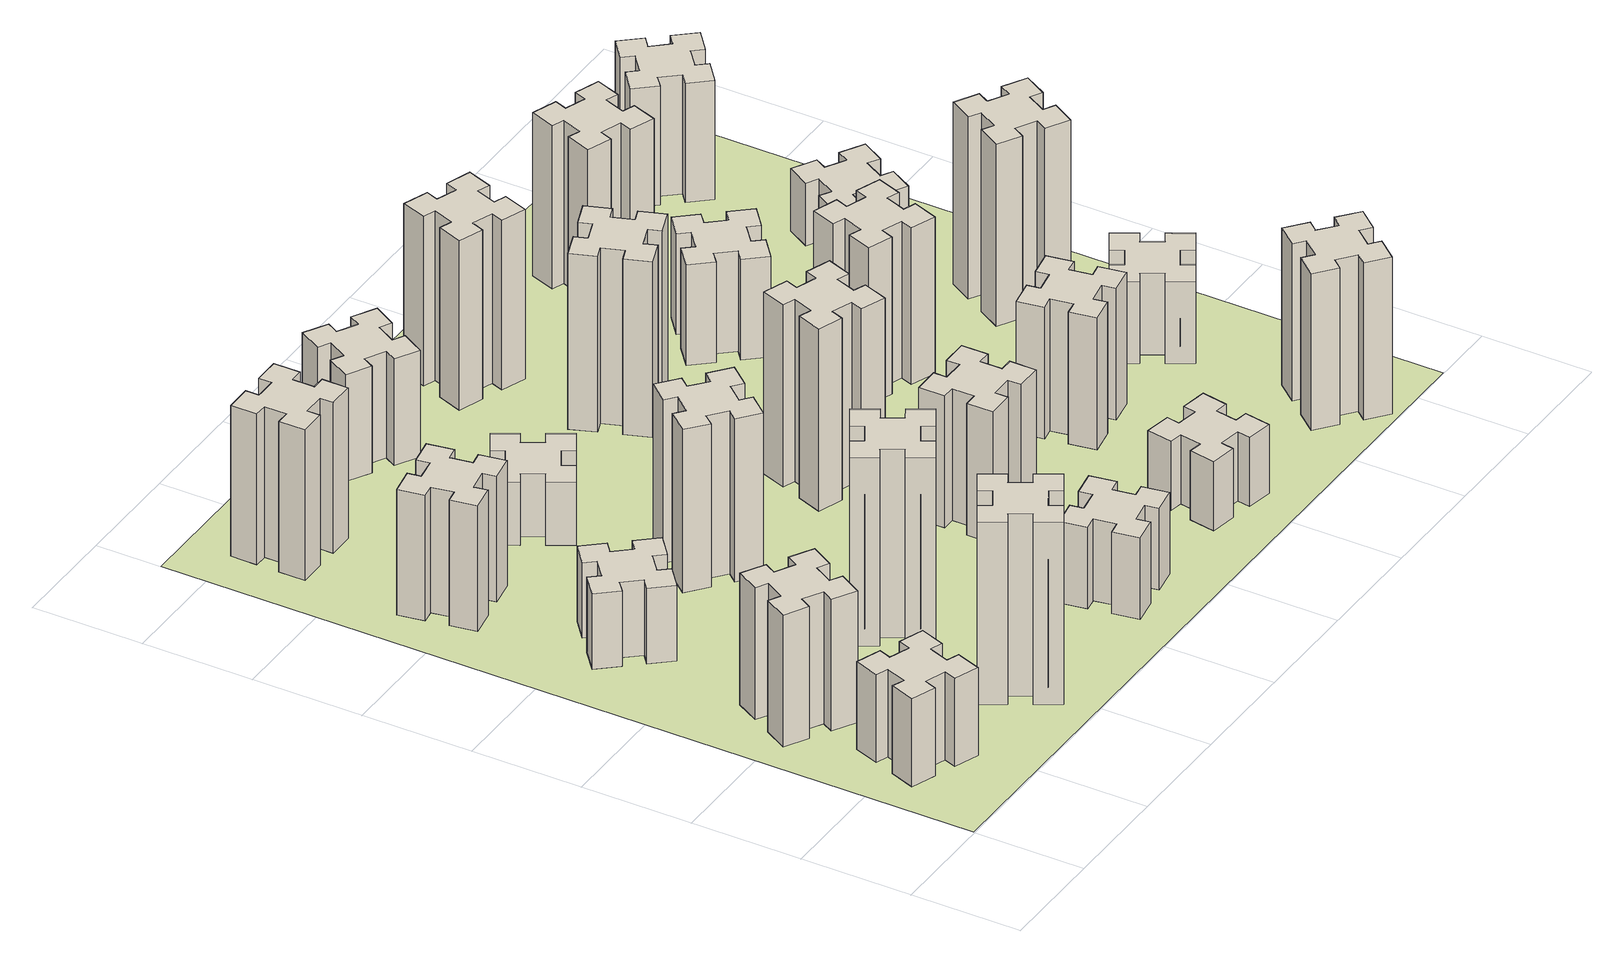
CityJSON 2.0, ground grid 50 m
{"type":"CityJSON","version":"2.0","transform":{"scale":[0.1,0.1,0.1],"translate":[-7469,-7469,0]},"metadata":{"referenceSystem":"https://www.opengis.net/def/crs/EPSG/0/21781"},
"CityObjects":{
"building1":{"type":"Building","attributes":{"class":"1000","function":"1000","usage":"1000","yearOfConstruction":2016,"roofType":"1000","measuredHeight":42,"storeysAboveGround":30,"storeysBelowGround":0},"geometry":[{"type":"Solid","lod":"1","boundaries":[[[[0,1,2,3,4,5,6,7,8,9,10,11,12,13,14,15,16,17,18,19]],[[17,16,20,21]],[[16,15,22,20]],[[15,14,23,22]],[[14,13,24,23]],[[13,12,25,24]],[[12,11,26,25]],[[11,10,27,26]],[[10,9,28,27]],[[9,8,29,28]],[[8,7,30,29]],[[7,6,31,30]],[[6,5,32,31]],[[5,4,33,32]],[[4,3,34,33]],[[3,2,35,34]],[[2,1,36,35]],[[1,0,37,36]],[[0,19,38,37]],[[19,18,39,38]],[[18,17,21,39]],[[24,25,26,27,28,29,30,31,32,33,34,35,36,37,38,39,21,20,22,23]]]]}]},
"building2":{"type":"Building","attributes":{"class":"1000","function":"1000","usage":"1000","yearOfConstruction":2016,"roofType":"1000","measuredHeight":63,"storeysAboveGround":30,"storeysBelowGround":0},"geometry":[{"type":"Solid","lod":"1","boundaries":[[[[40,41,42,43,44,45,46,47,48,49,50,51,52,53,54,55,56,57,58,59]],[[57,56,60,61]],[[56,55,62,60]],[[55,54,63,62]],[[54,53,64,63]],[[53,52,65,64]],[[52,51,66,65]],[[51,50,67,66]],[[50,49,68,67]],[[49,48,69,68]],[[48,47,70,69]],[[47,46,71,70]],[[46,45,72,71]],[[45,44,73,72]],[[44,43,74,73]],[[43,42,75,74]],[[42,41,76,75]],[[41,40,77,76]],[[40,59,78,77]],[[59,58,79,78]],[[58,57,61,79]],[[64,65,66,67,68,69,70,71,72,73,74,75,76,77,78,79,61,60,62,63]]]]}]},
"building3":{"type":"Building","attributes":{"class":"1000","function":"1000","usage":"1000","yearOfConstruction":2016,"roofType":"1000","measuredHeight":36,"storeysAboveGround":30,"storeysBelowGround":0},"geometry":[{"type":"Solid","lod":"1","boundaries":[[[[80,81,82,83,84,85,86,87,88,89,90,91,92,93,94,95,96,97,98,99]],[[97,96,100,101]],[[96,95,102,100]],[[95,94,103,102]],[[94,93,104,103]],[[93,92,105,104]],[[92,91,106,105]],[[91,90,107,106]],[[90,89,108,107]],[[89,88,109,108]],[[88,87,110,109]],[[87,86,111,110]],[[86,85,112,111]],[[85,84,113,112]],[[84,83,114,113]],[[83,82,115,114]],[[82,81,116,115]],[[81,80,117,116]],[[80,99,118,117]],[[99,98,119,118]],[[98,97,101,119]],[[104,105,106,107,108,109,110,111,112,113,114,115,116,117,118,119,101,100,102,103]]]]}]},
"building4":{"type":"Building","attributes":{"class":"1000","function":"1000","usage":"1000","yearOfConstruction":2016,"roofType":"1000","measuredHeight":87,"storeysAboveGround":30,"storeysBelowGround":0},"geometry":[{"type":"Solid","lod":"1","boundaries":[[[[120,121,122,123,124,125,126,127,128,129,130,131,132,133,134,135,136,137,138,139]],[[137,136,140,141]],[[136,135,142,140]],[[135,134,143,142]],[[134,133,144,143]],[[133,132,145,144]],[[132,131,146,145]],[[131,130,147,146]],[[130,129,148,147]],[[129,128,149,148]],[[128,127,150,149]],[[127,126,151,150]],[[126,125,152,151]],[[125,124,153,152]],[[124,123,154,153]],[[123,122,155,154]],[[122,121,156,155]],[[121,120,157,156]],[[120,139,158,157]],[[139,138,159,158]],[[138,137,141,159]],[[144,145,146,147,148,149,150,151,152,153,154,155,156,157,158,159,141,140,142,143]]]]}]},
"building5":{"type":"Building","attributes":{"class":"1000","function":"1000","usage":"1000","yearOfConstruction":2016,"roofType":"1000","measuredHeight":60,"storeysAboveGround":30,"storeysBelowGround":0},"geometry":[{"type":"Solid","lod":"1","boundaries":[[[[160,161,162,163,164,165,166,167,168,169,170,171,172,173,174,175,176,177,178,179]],[[177,176,180,181]],[[176,175,182,180]],[[175,174,183,182]],[[174,173,184,183]],[[173,172,185,184]],[[172,171,186,185]],[[171,170,187,186]],[[170,169,188,187]],[[169,168,189,188]],[[168,167,190,189]],[[167,166,191,190]],[[166,165,192,191]],[[165,164,193,192]],[[164,163,194,193]],[[163,162,195,194]],[[162,161,196,195]],[[161,160,197,196]],[[160,179,198,197]],[[179,178,199,198]],[[178,177,181,199]],[[184,185,186,187,188,189,190,191,192,193,194,195,196,197,198,199,181,180,182,183]]]]}]},
"building6":{"type":"Building","attributes":{"class":"1000","function":"1000","usage":"1000","yearOfConstruction":2016,"roofType":"1000","measuredHeight":72,"storeysAboveGround":30,"storeysBelowGround":0},"geometry":[{"type":"Solid","lod":"1","boundaries":[[[[200,201,202,203,204,205,206,207,208,209,210,211,212,213,214,215,216,217,218,219]],[[217,216,220,221]],[[216,215,222,220]],[[215,214,223,222]],[[214,213,224,223]],[[213,212,225,224]],[[212,211,226,225]],[[211,210,227,226]],[[210,209,228,227]],[[209,208,229,228]],[[208,207,230,229]],[[207,206,231,230]],[[206,205,232,231]],[[205,204,233,232]],[[204,203,234,233]],[[203,202,235,234]],[[202,201,236,235]],[[201,200,237,236]],[[200,219,238,237]],[[219,218,239,238]],[[218,217,221,239]],[[224,225,226,227,228,229,230,231,232,233,234,235,236,237,238,239,221,220,222,223]]]]}]},
"building7":{"type":"Building","attributes":{"class":"1000","function":"1000","usage":"1000","yearOfConstruction":2016,"roofType":"1000","measuredHeight":90,"storeysAboveGround":30,"storeysBelowGround":0},"geometry":[{"type":"Solid","lod":"1","boundaries":[[[[240,241,242,243,244,245,246,247,248,249,250,251,252,253,254,255,256,257,258,259]],[[257,256,260,261]],[[256,255,262,260]],[[255,254,263,262]],[[254,253,264,263]],[[253,252,265,264]],[[252,251,266,265]],[[251,250,267,266]],[[250,249,268,267]],[[249,248,269,268]],[[248,247,270,269]],[[247,246,271,270]],[[246,245,272,271]],[[245,244,273,272]],[[244,243,274,273]],[[243,242,275,274]],[[242,241,276,275]],[[241,240,277,276]],[[240,259,278,277]],[[259,258,279,278]],[[258,257,261,279]],[[264,265,266,267,268,269,270,271,272,273,274,275,276,277,278,279,261,260,262,263]]]]}]},
"building8":{"type":"Building","attributes":{"class":"1000","function":"1000","usage":"1000","yearOfConstruction":2016,"roofType":"1000","measuredHeight":78,"storeysAboveGround":30,"storeysBelowGround":0},"geometry":[{"type":"Solid","lod":"1","boundaries":[[[[280,281,282,283,284,285,286,287,288,289,290,291,292,293,294,295,296,297,298,299]],[[297,296,300,301]],[[296,295,302,300]],[[295,294,303,302]],[[294,293,304,303]],[[293,292,305,304]],[[292,291,306,305]],[[291,290,307,306]],[[290,289,308,307]],[[289,288,309,308]],[[288,287,310,309]],[[287,286,311,310]],[[286,285,312,311]],[[285,284,313,312]],[[284,283,314,313]],[[283,282,315,314]],[[282,281,316,315]],[[281,280,317,316]],[[280,299,318,317]],[[299,298,319,318]],[[298,297,301,319]],[[304,305,306,307,308,309,310,311,312,313,314,315,316,317,318,319,301,300,302,303]]]]}]},
"building9":{"type":"Building","attributes":{"class":"1000","function":"1000","usage":"1000","yearOfConstruction":2016,"roofType":"1000","measuredHeight":30,"storeysAboveGround":30,"storeysBelowGround":0},"geometry":[{"type":"Solid","lod":"1","boundaries":[[[[320,321,322,323,324,325,326,327,328,329,330,331,332,333,334,335,336,337,338,339]],[[337,336,340,341]],[[336,335,342,340]],[[335,334,343,342]],[[334,333,344,343]],[[333,332,345,344]],[[332,331,346,345]],[[331,330,347,346]],[[330,329,348,347]],[[329,328,349,348]],[[328,327,350,349]],[[327,326,351,350]],[[326,325,352,351]],[[325,324,353,352]],[[324,323,354,353]],[[323,322,355,354]],[[322,321,356,355]],[[321,320,357,356]],[[320,339,358,357]],[[339,338,359,358]],[[338,337,341,359]],[[344,345,346,347,348,349,350,351,352,353,354,355,356,357,358,359,341,340,342,343]]]]}]},
"building10":{"type":"Building","attributes":{"class":"1000","function":"1000","usage":"1000","yearOfConstruction":2016,"roofType":"1000","measuredHeight":39,"storeysAboveGround":30,"storeysBelowGround":0},"geometry":[{"type":"Solid","lod":"1","boundaries":[[[[360,361,362,363,364,365,366,367,368,369,370,371,372,373,374,375,376,377,378,379]],[[377,376,380,381]],[[376,375,382,380]],[[375,374,383,382]],[[374,373,384,383]],[[373,372,385,384]],[[372,371,386,385]],[[371,370,387,386]],[[370,369,388,387]],[[369,368,389,388]],[[368,367,390,389]],[[367,366,391,390]],[[366,365,392,391]],[[365,364,393,392]],[[364,363,394,393]],[[363,362,395,394]],[[362,361,396,395]],[[361,360,397,396]],[[360,379,398,397]],[[379,378,399,398]],[[378,377,381,399]],[[384,385,386,387,388,389,390,391,392,393,394,395,396,397,398,399,381,380,382,383]]]]}]},
"building11":{"type":"Building","attributes":{"class":"1000","function":"1000","usage":"1000","yearOfConstruction":2016,"roofType":"1000","measuredHeight":51,"storeysAboveGround":30,"storeysBelowGround":0},"geometry":[{"type":"Solid","lod":"1","boundaries":[[[[400,401,402,403,404,405,406,407,408,409,410,411,412,413,414,415,416,417,418,419]],[[417,416,420,421]],[[416,415,422,420]],[[415,414,423,422]],[[414,413,424,423]],[[413,412,425,424]],[[412,411,426,425]],[[411,410,427,426]],[[410,409,428,427]],[[409,408,429,428]],[[408,407,430,429]],[[407,406,431,430]],[[406,405,432,431]],[[405,404,433,432]],[[404,403,434,433]],[[403,402,435,434]],[[402,401,436,435]],[[401,400,437,436]],[[400,419,438,437]],[[419,418,439,438]],[[418,417,421,439]],[[424,425,426,427,428,429,430,431,432,433,434,435,436,437,438,439,421,420,422,423]]]]}]},
"building12":{"type":"Building","attributes":{"class":"1000","function":"1000","usage":"1000","yearOfConstruction":2016,"roofType":"1000","measuredHeight":63,"storeysAboveGround":30,"storeysBelowGround":0},"geometry":[{"type":"Solid","lod":"1","boundaries":[[[[440,441,442,443,444,445,446,447,448,449,450,451,452,453,454,455,456,457,458,459]],[[457,456,460,461]],[[456,455,462,460]],[[455,454,463,462]],[[454,453,464,463]],[[453,452,465,464]],[[452,451,466,465]],[[451,450,467,466]],[[450,449,468,467]],[[449,448,469,468]],[[448,447,470,469]],[[447,446,471,470]],[[446,445,472,471]],[[445,444,473,472]],[[444,443,474,473]],[[443,442,475,474]],[[442,441,476,475]],[[441,440,477,476]],[[440,459,478,477]],[[459,458,479,478]],[[458,457,461,479]],[[464,465,466,467,468,469,470,471,472,473,474,475,476,477,478,479,461,460,462,463]]]]}]},
"building13":{"type":"Building","attributes":{"class":"1000","function":"1000","usage":"1000","yearOfConstruction":2016,"roofType":"1000","measuredHeight":87,"storeysAboveGround":30,"storeysBelowGround":0},"geometry":[{"type":"Solid","lod":"1","boundaries":[[[[480,481,482,483,484,485,486,487,488,489,490,491,492,493,494,495,496,497,498,499]],[[497,496,500,501]],[[496,495,502,500]],[[495,494,503,502]],[[494,493,504,503]],[[493,492,505,504]],[[492,491,506,505]],[[491,490,507,506]],[[490,489,508,507]],[[489,488,509,508]],[[488,487,510,509]],[[487,486,511,510]],[[486,485,512,511]],[[485,484,513,512]],[[484,483,514,513]],[[483,482,515,514]],[[482,481,516,515]],[[481,480,517,516]],[[480,499,518,517]],[[499,498,519,518]],[[498,497,501,519]],[[504,505,506,507,508,509,510,511,512,513,514,515,516,517,518,519,501,500,502,503]]]]}]},
"building14":{"type":"Building","attributes":{"class":"1000","function":"1000","usage":"1000","yearOfConstruction":2016,"roofType":"1000","measuredHeight":33,"storeysAboveGround":30,"storeysBelowGround":0},"geometry":[{"type":"Solid","lod":"1","boundaries":[[[[520,521,522,523,524,525,526,527,528,529,530,531,532,533,534,535,536,537,538,539]],[[537,536,540,541]],[[536,535,542,540]],[[535,534,543,542]],[[534,533,544,543]],[[533,532,545,544]],[[532,531,546,545]],[[531,530,547,546]],[[530,529,548,547]],[[529,528,549,548]],[[528,527,550,549]],[[527,526,551,550]],[[526,525,552,551]],[[525,524,553,552]],[[524,523,554,553]],[[523,522,555,554]],[[522,521,556,555]],[[521,520,557,556]],[[520,539,558,557]],[[539,538,559,558]],[[538,537,541,559]],[[544,545,546,547,548,549,550,551,552,553,554,555,556,557,558,559,541,540,542,543]]]]}]},
"building15":{"type":"Building","attributes":{"class":"1000","function":"1000","usage":"1000","yearOfConstruction":2016,"roofType":"1000","measuredHeight":84,"storeysAboveGround":30,"storeysBelowGround":0},"geometry":[{"type":"Solid","lod":"1","boundaries":[[[[560,561,562,563,564,565,566,567,568,569,570,571,572,573,574,575,576,577,578,579]],[[577,576,580,581]],[[576,575,582,580]],[[575,574,583,582]],[[574,573,584,583]],[[573,572,585,584]],[[572,571,586,585]],[[571,570,587,586]],[[570,569,588,587]],[[569,568,589,588]],[[568,567,590,589]],[[567,566,591,590]],[[566,565,592,591]],[[565,564,593,592]],[[564,563,594,593]],[[563,562,595,594]],[[562,561,596,595]],[[561,560,597,596]],[[560,579,598,597]],[[579,578,599,598]],[[578,577,581,599]],[[584,585,586,587,588,589,590,591,592,593,594,595,596,597,598,599,581,580,582,583]]]]}]},
"building16":{"type":"Building","attributes":{"class":"1000","function":"1000","usage":"1000","yearOfConstruction":2016,"roofType":"1000","measuredHeight":81,"storeysAboveGround":30,"storeysBelowGround":0},"geometry":[{"type":"Solid","lod":"1","boundaries":[[[[600,601,602,603,604,605,606,607,608,609,610,611,612,613,614,615,616,617,618,619]],[[617,616,620,621]],[[616,615,622,620]],[[615,614,623,622]],[[614,613,624,623]],[[613,612,625,624]],[[612,611,626,625]],[[611,610,627,626]],[[610,609,628,627]],[[609,608,629,628]],[[608,607,630,629]],[[607,606,631,630]],[[606,605,632,631]],[[605,604,633,632]],[[604,603,634,633]],[[603,602,635,634]],[[602,601,636,635]],[[601,600,637,636]],[[600,619,638,637]],[[619,618,639,638]],[[618,617,621,639]],[[624,625,626,627,628,629,630,631,632,633,634,635,636,637,638,639,621,620,622,623]]]]}]},
"building17":{"type":"Building","attributes":{"class":"1000","function":"1000","usage":"1000","yearOfConstruction":2016,"roofType":"1000","measuredHeight":63,"storeysAboveGround":30,"storeysBelowGround":0},"geometry":[{"type":"Solid","lod":"1","boundaries":[[[[640,641,642,643,644,645,646,647,648,649,650,651,652,653,654,655,656,657,658,659]],[[657,656,660,661]],[[656,655,662,660]],[[655,654,663,662]],[[654,653,664,663]],[[653,652,665,664]],[[652,651,666,665]],[[651,650,667,666]],[[650,649,668,667]],[[649,648,669,668]],[[648,647,670,669]],[[647,646,671,670]],[[646,645,672,671]],[[645,644,673,672]],[[644,643,674,673]],[[643,642,675,674]],[[642,641,676,675]],[[641,640,677,676]],[[640,659,678,677]],[[659,658,679,678]],[[658,657,661,679]],[[664,665,666,667,668,669,670,671,672,673,674,675,676,677,678,679,661,660,662,663]]]]}]},
"building18":{"type":"Building","attributes":{"class":"1000","function":"1000","usage":"1000","yearOfConstruction":2016,"roofType":"1000","measuredHeight":75,"storeysAboveGround":30,"storeysBelowGround":0},"geometry":[{"type":"Solid","lod":"1","boundaries":[[[[680,681,682,683,684,685,686,687,688,689,690,691,692,693,694,695,696,697,698,699]],[[697,696,700,701]],[[696,695,702,700]],[[695,694,703,702]],[[694,693,704,703]],[[693,692,705,704]],[[692,691,706,705]],[[691,690,707,706]],[[690,689,708,707]],[[689,688,709,708]],[[688,687,710,709]],[[687,686,711,710]],[[686,685,712,711]],[[685,684,713,712]],[[684,683,714,713]],[[683,682,715,714]],[[682,681,716,715]],[[681,680,717,716]],[[680,699,718,717]],[[699,698,719,718]],[[698,697,701,719]],[[704,705,706,707,708,709,710,711,712,713,714,715,716,717,718,719,701,700,702,703]]]]}]},
"building19":{"type":"Building","attributes":{"class":"1000","function":"1000","usage":"1000","yearOfConstruction":2016,"roofType":"1000","measuredHeight":48,"storeysAboveGround":30,"storeysBelowGround":0},"geometry":[{"type":"Solid","lod":"1","boundaries":[[[[720,721,722,723,724,725,726,727,728,729,730,731,732,733,734,735,736,737,738,739]],[[737,736,740,741]],[[736,735,742,740]],[[735,734,743,742]],[[734,733,744,743]],[[733,732,745,744]],[[732,731,746,745]],[[731,730,747,746]],[[730,729,748,747]],[[729,728,749,748]],[[728,727,750,749]],[[727,726,751,750]],[[726,725,752,751]],[[725,724,753,752]],[[724,723,754,753]],[[723,722,755,754]],[[722,721,756,755]],[[721,720,757,756]],[[720,739,758,757]],[[739,738,759,758]],[[738,737,741,759]],[[744,745,746,747,748,749,750,751,752,753,754,755,756,757,758,759,741,740,742,743]]]]}]},
"building20":{"type":"Building","attributes":{"class":"1000","function":"1000","usage":"1000","yearOfConstruction":2016,"roofType":"1000","measuredHeight":75,"storeysAboveGround":30,"storeysBelowGround":0},"geometry":[{"type":"Solid","lod":"1","boundaries":[[[[760,761,762,763,764,765,766,767,768,769,770,771,772,773,774,775,776,777,778,779]],[[777,776,780,781]],[[776,775,782,780]],[[775,774,783,782]],[[774,773,784,783]],[[773,772,785,784]],[[772,771,786,785]],[[771,770,787,786]],[[770,769,788,787]],[[769,768,789,788]],[[768,767,790,789]],[[767,766,791,790]],[[766,765,792,791]],[[765,764,793,792]],[[764,763,794,793]],[[763,762,795,794]],[[762,761,796,795]],[[761,760,797,796]],[[760,779,798,797]],[[779,778,799,798]],[[778,777,781,799]],[[784,785,786,787,788,789,790,791,792,793,794,795,796,797,798,799,781,780,782,783]]]]}]},
"building21":{"type":"Building","attributes":{"class":"1000","function":"1000","usage":"1000","yearOfConstruction":2016,"roofType":"1000","measuredHeight":78,"storeysAboveGround":30,"storeysBelowGround":0},"geometry":[{"type":"Solid","lod":"1","boundaries":[[[[800,801,802,803,804,805,806,807,808,809,810,811,812,813,814,815,816,817,818,819]],[[817,816,820,821]],[[816,815,822,820]],[[815,814,823,822]],[[814,813,824,823]],[[813,812,825,824]],[[812,811,826,825]],[[811,810,827,826]],[[810,809,828,827]],[[809,808,829,828]],[[808,807,830,829]],[[807,806,831,830]],[[806,805,832,831]],[[805,804,833,832]],[[804,803,834,833]],[[803,802,835,834]],[[802,801,836,835]],[[801,800,837,836]],[[800,819,838,837]],[[819,818,839,838]],[[818,817,821,839]],[[824,825,826,827,828,829,830,831,832,833,834,835,836,837,838,839,821,820,822,823]]]]}]},
"building22":{"type":"Building","attributes":{"class":"1000","function":"1000","usage":"1000","yearOfConstruction":2016,"roofType":"1000","measuredHeight":39,"storeysAboveGround":30,"storeysBelowGround":0},"geometry":[{"type":"Solid","lod":"1","boundaries":[[[[840,841,842,843,844,845,846,847,848,849,850,851,852,853,854,855,856,857,858,859]],[[857,856,860,861]],[[856,855,862,860]],[[855,854,863,862]],[[854,853,864,863]],[[853,852,865,864]],[[852,851,866,865]],[[851,850,867,866]],[[850,849,868,867]],[[849,848,869,868]],[[848,847,870,869]],[[847,846,871,870]],[[846,845,872,871]],[[845,844,873,872]],[[844,843,874,873]],[[843,842,875,874]],[[842,841,876,875]],[[841,840,877,876]],[[840,859,878,877]],[[859,858,879,878]],[[858,857,861,879]],[[864,865,866,867,868,869,870,871,872,873,874,875,876,877,878,879,861,860,862,863]]]]}]},
"building23":{"type":"Building","attributes":{"class":"1000","function":"1000","usage":"1000","yearOfConstruction":2016,"roofType":"1000","measuredHeight":87,"storeysAboveGround":30,"storeysBelowGround":0},"geometry":[{"type":"Solid","lod":"1","boundaries":[[[[880,881,882,883,884,885,886,887,888,889,890,891,892,893,894,895,896,897,898,899]],[[897,896,900,901]],[[896,895,902,900]],[[895,894,903,902]],[[894,893,904,903]],[[893,892,905,904]],[[892,891,906,905]],[[891,890,907,906]],[[890,889,908,907]],[[889,888,909,908]],[[888,887,910,909]],[[887,886,911,910]],[[886,885,912,911]],[[885,884,913,912]],[[884,883,914,913]],[[883,882,915,914]],[[882,881,916,915]],[[881,880,917,916]],[[880,899,918,917]],[[899,898,919,918]],[[898,897,901,919]],[[904,905,906,907,908,909,910,911,912,913,914,915,916,917,918,919,901,900,902,903]]]]}]},
"building24":{"type":"Building","attributes":{"class":"1000","function":"1000","usage":"1000","yearOfConstruction":2016,"roofType":"1000","measuredHeight":30,"storeysAboveGround":30,"storeysBelowGround":0},"geometry":[{"type":"Solid","lod":"1","boundaries":[[[[920,921,922,923,924,925,926,927,928,929,930,931,932,933,934,935,936,937,938,939]],[[937,936,940,941]],[[936,935,942,940]],[[935,934,943,942]],[[934,933,944,943]],[[933,932,945,944]],[[932,931,946,945]],[[931,930,947,946]],[[930,929,948,947]],[[929,928,949,948]],[[928,927,950,949]],[[927,926,951,950]],[[926,925,952,951]],[[925,924,953,952]],[[924,923,954,953]],[[923,922,955,954]],[[922,921,956,955]],[[921,920,957,956]],[[920,939,958,957]],[[939,938,959,958]],[[938,937,941,959]],[[944,945,946,947,948,949,950,951,952,953,954,955,956,957,958,959,941,940,942,943]]]]}]},
"building25":{"type":"Building","attributes":{"class":"1000","function":"1000","usage":"1000","yearOfConstruction":2016,"roofType":"1000","measuredHeight":57,"storeysAboveGround":30,"storeysBelowGround":0},"geometry":[{"type":"Solid","lod":"1","boundaries":[[[[960,961,962,963,964,965,966,967,968,969,970,971,972,973,974,975,976,977,978,979]],[[977,976,980,981]],[[976,975,982,980]],[[975,974,983,982]],[[974,973,984,983]],[[973,972,985,984]],[[972,971,986,985]],[[971,970,987,986]],[[970,969,988,987]],[[969,968,989,988]],[[968,967,990,989]],[[967,966,991,990]],[[966,965,992,991]],[[965,964,993,992]],[[964,963,994,993]],[[963,962,995,994]],[[962,961,996,995]],[[961,960,997,996]],[[960,979,998,997]],[[979,978,999,998]],[[978,977,981,999]],[[984,985,986,987,988,989,990,991,992,993,994,995,996,997,998,999,981,980,982,983]]]]}]},
"landuse1":{"type":"LandUse","attributes":{"name":"plot1","function":"1010"},"geometry":[{"type":"MultiSurface","lod":"1","boundaries":[[[1000,1001,1002,1003]]]}]}
},
"vertices":[
[462,391,0],[496,485,0],[552,464,0],[593,577,0],[480,618,0],[460,562,0],[366,596,0],[387,652,0],[274,693,0],[233,580,0],[289,560,0],[255,466,0],[199,487,0],[157,374,0],[270,333,0],[291,389,0],[385,355,0],[364,299,0],[477,257,0],[518,370,0],[385,355,420],[364,299,420],[291,389,420],[270,333,420],[157,374,420],[199,487,420],[255,466,420],[289,560,420],[233,580,420],[274,693,420],[387,652,420],[366,596,420],[460,562,420],[480,618,420],[593,577,420],[552,464,420],[496,485,420],[462,391,420],[518,370,420],[477,257,420],
[446,917,0],[496,1004,0],[548,974,0],[608,1078,0],[504,1138,0],[474,1086,0],[387,1136,0],[417,1188,0],[313,1248,0],[253,1144,0],[305,1114,0],[255,1027,0],[203,1057,0],[143,953,0],[247,893,0],[277,945,0],[364,895,0],[334,843,0],[438,783,0],[498,887,0],[364,895,630],[334,843,630],[277,945,630],[247,893,630],[143,953,630],[203,1057,630],[255,1027,630],[305,1114,630],[253,1144,630],[313,1248,630],[417,1188,630],[387,1136,630],[474,1086,630],[504,1138,630],[608,1078,630],[548,974,630],[496,1004,630],[446,917,630],[498,887,630],[438,783,630],
[359,1823,0],[423,1746,0],[377,1708,0],[454,1616,0],[546,1693,0],[508,1739,0],[584,1803,0],[623,1757,0],[715,1834,0],[638,1926,0],[592,1888,0],[527,1964,0],[573,2003,0],[496,2095,0],[404,2018,0],[443,1972,0],[366,1907,0],[328,1953,0],[236,1876,0],[313,1784,0],[366,1907,360],[328,1953,360],[443,1972,360],[404,2018,360],[496,2095,360],[573,2003,360],[527,1964,360],[592,1888,360],[638,1926,360],[715,1834,360],[623,1757,360],[584,1803,360],[508,1739,360],[546,1693,360],[454,1616,360],[377,1708,360],[423,1746,360],[359,1823,360],[313,1784,360],[236,1876,360],
[1004,496,0],[917,446,0],[887,498,0],[783,438,0],[843,334,0],[895,364,0],[945,277,0],[893,247,0],[953,143,0],[1057,203,0],[1027,255,0],[1114,305,0],[1144,253,0],[1248,313,0],[1188,417,0],[1136,387,0],[1086,474,0],[1138,504,0],[1078,608,0],[974,548,0],[1086,474,870],[1138,504,870],[1136,387,870],[1188,417,870],[1248,313,870],[1144,253,870],[1114,305,870],[1027,255,870],[1057,203,870],[953,143,870],[893,247,870],[945,277,870],[895,364,870],[843,334,870],[783,438,870],[887,498,870],[917,446,870],[1004,496,870],[974,548,870],[1078,608,870],
[345,2478,0],[444,2496,0],[454,2437,0],[572,2457,0],[551,2576,0],[492,2565,0],[475,2664,0],[534,2674,0],[513,2792,0],[395,2771,0],[405,2712,0],[307,2695,0],[297,2754,0],[178,2733,0],[199,2615,0],[258,2625,0],[276,2527,0],[217,2517,0],[237,2398,0],[356,2419,0],[276,2527,600],[217,2517,600],[258,2625,600],[199,2615,600],[178,2733,600],[297,2754,600],[307,2695,600],[405,2712,600],[395,2771,600],[513,2792,600],[534,2674,600],[475,2664,600],[492,2565,600],[551,2576,600],[572,2457,600],[454,2437,600],[444,2496,600],[345,2478,600],[356,2419,600],[237,2398,600],
[485,3285,0],[485,3385,0],[545,3385,0],[545,3505,0],[425,3505,0],[425,3445,0],[325,3445,0],[325,3505,0],[205,3505,0],[205,3385,0],[265,3385,0],[265,3285,0],[205,3285,0],[205,3165,0],[325,3165,0],[325,3225,0],[425,3225,0],[425,3165,0],[545,3165,0],[545,3285,0],[425,3225,720],[425,3165,720],[325,3225,720],[325,3165,720],[205,3165,720],[205,3285,720],[265,3285,720],[265,3385,720],[205,3385,720],[205,3505,720],[325,3505,720],[325,3445,720],[425,3445,720],[425,3505,720],[545,3505,720],[545,3385,720],[485,3385,720],[485,3285,720],[545,3285,720],[545,3165,720],
[995,1004,0],[1045,917,0],[993,887,0],[1053,783,0],[1157,843,0],[1127,895,0],[1214,945,0],[1244,893,0],[1348,953,0],[1288,1057,0],[1236,1027,0],[1186,1114,0],[1238,1144,0],[1178,1248,0],[1074,1188,0],[1104,1136,0],[1017,1086,0],[987,1138,0],[883,1078,0],[943,974,0],[1017,1086,900],[987,1138,900],[1104,1136,900],[1074,1188,900],[1178,1248,900],[1238,1144,900],[1186,1114,900],[1236,1027,900],[1288,1057,900],[1348,953,900],[1244,893,900],[1214,945,900],[1127,895,900],[1157,843,900],[1053,783,900],[993,887,900],[1045,917,900],[995,1004,900],[943,974,900],[883,1078,900],
[1167,1746,0],[1232,1823,0],[1278,1784,0],[1355,1876,0],[1263,1953,0],[1224,1907,0],[1148,1972,0],[1186,2018,0],[1094,2095,0],[1017,2003,0],[1063,1964,0],[999,1888,0],[953,1926,0],[876,1834,0],[968,1757,0],[1006,1803,0],[1083,1739,0],[1044,1693,0],[1136,1616,0],[1213,1708,0],[1083,1739,780],[1044,1693,780],[1006,1803,780],[968,1757,780],[876,1834,780],[953,1926,780],[999,1888,780],[1063,1964,780],[1017,2003,780],[1094,2095,780],[1186,2018,780],[1148,1972,780],[1224,1907,780],[1263,1953,780],[1355,1876,780],[1278,1784,780],[1232,1823,780],[1167,1746,780],[1213,1708,780],[1136,1616,780],
[1004,2716,0],[917,2666,0],[887,2718,0],[783,2658,0],[843,2554,0],[895,2584,0],[945,2497,0],[893,2467,0],[953,2363,0],[1057,2423,0],[1027,2475,0],[1114,2525,0],[1144,2473,0],[1248,2533,0],[1188,2637,0],[1136,2607,0],[1086,2694,0],[1138,2724,0],[1078,2828,0],[974,2768,0],[1086,2694,300],[1138,2724,300],[1136,2607,300],[1188,2637,300],[1248,2533,300],[1144,2473,300],[1114,2525,300],[1027,2475,300],[1057,2423,300],[953,2363,300],[893,2467,300],[945,2497,300],[895,2584,300],[843,2554,300],[783,2658,300],[887,2718,300],[917,2666,300],[1004,2716,300],[974,2768,300],[1078,2828,300],
[1638,405,0],[1656,307,0],[1597,297,0],[1617,178,0],[1736,199,0],[1725,258,0],[1824,276,0],[1834,217,0],[1952,237,0],[1931,356,0],[1872,345,0],[1855,444,0],[1914,454,0],[1893,572,0],[1775,551,0],[1785,492,0],[1687,475,0],[1677,534,0],[1558,513,0],[1579,395,0],[1687,475,390],[1677,534,390],[1785,492,390],[1775,551,390],[1893,572,390],[1914,454,390],[1855,444,390],[1872,345,390],[1931,356,390],[1952,237,390],[1834,217,390],[1824,276,390],[1725,258,390],[1736,199,390],[1617,178,390],[1597,297,390],[1656,307,390],[1638,405,390],[1579,395,390],[1558,513,390],
[1017,3365,0],[1104,3315,0],[1074,3263,0],[1178,3203,0],[1238,3307,0],[1186,3337,0],[1236,3424,0],[1288,3394,0],[1348,3498,0],[1244,3558,0],[1214,3506,0],[1127,3556,0],[1157,3608,0],[1053,3668,0],[993,3564,0],[1045,3534,0],[995,3447,0],[943,3477,0],[883,3373,0],[987,3313,0],[995,3447,510],[943,3477,510],[1045,3534,510],[993,3564,510],[1053,3668,510],[1157,3608,510],[1127,3556,510],[1214,3506,510],[1244,3558,510],[1348,3498,510],[1288,3394,510],[1236,3424,510],[1186,3337,510],[1238,3307,510],[1178,3203,510],[1074,3263,510],[1104,3315,510],[1017,3365,510],[987,3313,510],[883,3373,510],
[1845,1165,0],[1845,1065,0],[1785,1065,0],[1785,945,0],[1905,945,0],[1905,1005,0],[2005,1005,0],[2005,945,0],[2125,945,0],[2125,1065,0],[2065,1065,0],[2065,1165,0],[2125,1165,0],[2125,1285,0],[2005,1285,0],[2005,1225,0],[1905,1225,0],[1905,1285,0],[1785,1285,0],[1785,1165,0],[1905,1225,630],[1905,1285,630],[2005,1225,630],[2005,1285,630],[2125,1285,630],[2125,1165,630],[2065,1165,630],[2065,1065,630],[2125,1065,630],[2125,945,630],[2005,945,630],[2005,1005,630],[1905,1005,630],[1905,945,630],[1785,945,630],[1785,1065,630],[1845,1065,630],[1845,1165,630],[1785,1165,630],[1785,1285,630],
[1771,1669,0],[1865,1635,0],[1844,1579,0],[1957,1537,0],[1998,1650,0],[1942,1671,0],[1976,1765,0],[2032,1744,0],[2073,1857,0],[1960,1898,0],[1940,1842,0],[1846,1876,0],[1867,1932,0],[1754,1973,0],[1713,1860,0],[1769,1840,0],[1735,1746,0],[1679,1767,0],[1637,1654,0],[1750,1613,0],[1735,1746,870],[1679,1767,870],[1769,1840,870],[1713,1860,870],[1754,1973,870],[1867,1932,870],[1846,1876,870],[1940,1842,870],[1960,1898,870],[2073,1857,870],[2032,1744,870],[1976,1765,870],[1942,1671,870],[1998,1650,870],[1957,1537,870],[1844,1579,870],[1865,1635,870],[1771,1669,870],[1750,1613,870],[1637,1654,870],
[2396,444,0],[2378,345,0],[2319,356,0],[2298,237,0],[2417,217,0],[2427,276,0],[2525,258,0],[2515,199,0],[2633,178,0],[2654,297,0],[2595,307,0],[2612,405,0],[2671,395,0],[2692,513,0],[2574,534,0],[2564,475,0],[2465,492,0],[2476,551,0],[2357,572,0],[2337,454,0],[2465,492,330],[2476,551,330],[2564,475,330],[2574,534,330],[2692,513,330],[2671,395,330],[2612,405,330],[2595,307,330],[2654,297,330],[2633,178,330],[2515,199,330],[2525,258,330],[2427,276,330],[2417,217,330],[2298,237,330],[2319,356,330],[2378,345,330],[2396,444,330],[2337,454,330],[2357,572,330],
[1976,2686,0],[1942,2780,0],[1998,2800,0],[1957,2913,0],[1844,2872,0],[1865,2816,0],[1771,2782,0],[1750,2838,0],[1637,2797,0],[1679,2684,0],[1735,2705,0],[1769,2611,0],[1713,2590,0],[1754,2477,0],[1867,2519,0],[1846,2575,0],[1940,2609,0],[1960,2553,0],[2073,2594,0],[2032,2707,0],[1940,2609,840],[1960,2553,840],[1846,2575,840],[1867,2519,840],[1754,2477,840],[1713,2590,840],[1769,2611,840],[1735,2705,840],[1679,2684,840],[1637,2797,840],[1750,2838,840],[1771,2782,840],[1865,2816,840],[1844,2872,840],[1957,2913,840],[1998,2800,840],[1942,2780,840],[1976,2686,840],[2032,2707,840],[2073,2594,840],
[1840,3422,0],[1746,3456,0],[1767,3512,0],[1654,3553,0],[1613,3440,0],[1669,3420,0],[1635,3326,0],[1579,3347,0],[1537,3234,0],[1650,3193,0],[1671,3249,0],[1765,3215,0],[1744,3159,0],[1857,3117,0],[1898,3230,0],[1842,3251,0],[1876,3345,0],[1932,3324,0],[1973,3437,0],[1860,3478,0],[1876,3345,810],[1932,3324,810],[1842,3251,810],[1898,3230,810],[1857,3117,810],[1744,3159,810],[1765,3215,810],[1671,3249,810],[1650,3193,810],[1537,3234,810],[1579,3347,810],[1635,3326,810],[1669,3420,810],[1613,3440,810],[1654,3553,810],[1767,3512,810],[1746,3456,810],[1840,3422,810],[1860,3478,810],[1973,3437,810],
[2665,998,0],[2764,1016,0],[2774,957,0],[2892,977,0],[2871,1096,0],[2812,1085,0],[2795,1184,0],[2854,1194,0],[2833,1312,0],[2715,1291,0],[2725,1232,0],[2627,1215,0],[2617,1274,0],[2498,1253,0],[2519,1135,0],[2578,1145,0],[2596,1047,0],[2537,1037,0],[2557,918,0],[2676,939,0],[2596,1047,630],[2537,1037,630],[2578,1145,630],[2519,1135,630],[2498,1253,630],[2617,1274,630],[2627,1215,630],[2725,1232,630],[2715,1291,630],[2833,1312,630],[2854,1194,630],[2795,1184,630],[2812,1085,630],[2871,1096,630],[2892,977,630],[2774,957,630],[2764,1016,630],[2665,998,630],[2676,939,630],[2557,918,630],
[2680,2042,0],[2586,2076,0],[2607,2132,0],[2494,2173,0],[2453,2060,0],[2509,2040,0],[2475,1946,0],[2419,1967,0],[2377,1854,0],[2490,1813,0],[2511,1869,0],[2605,1835,0],[2584,1779,0],[2697,1737,0],[2738,1850,0],[2682,1871,0],[2716,1965,0],[2772,1944,0],[2813,2057,0],[2700,2098,0],[2716,1965,750],[2772,1944,750],[2682,1871,750],[2738,1850,750],[2697,1737,750],[2584,1779,750],[2605,1835,750],[2511,1869,750],[2490,1813,750],[2377,1854,750],[2419,1967,750],[2475,1946,750],[2509,2040,750],[2453,2060,750],[2494,2173,750],[2607,2132,750],[2586,2076,750],[2680,2042,750],[2700,2098,750],[2813,2057,750],
[2379,2563,0],[2443,2486,0],[2397,2448,0],[2474,2356,0],[2566,2433,0],[2528,2479,0],[2604,2543,0],[2643,2497,0],[2735,2574,0],[2658,2666,0],[2612,2628,0],[2547,2704,0],[2593,2743,0],[2516,2835,0],[2424,2758,0],[2463,2712,0],[2386,2647,0],[2348,2693,0],[2256,2616,0],[2333,2524,0],[2386,2647,480],[2348,2693,480],[2463,2712,480],[2424,2758,480],[2516,2835,480],[2593,2743,480],[2547,2704,480],[2612,2628,480],[2658,2666,480],[2735,2574,480],[2643,2497,480],[2604,2543,480],[2528,2479,480],[2566,2433,480],[2474,2356,480],[2397,2448,480],[2443,2486,480],[2379,2563,480],[2333,2524,480],[2256,2616,480],
[3444,327,0],[3368,392,0],[3406,438,0],[3314,515,0],[3237,423,0],[3283,384,0],[3219,308,0],[3173,346,0],[3096,254,0],[3188,177,0],[3226,223,0],[3303,159,0],[3264,113,0],[3356,36,0],[3433,128,0],[3387,166,0],[3452,243,0],[3498,204,0],[3575,296,0],[3483,373,0],[3452,243,750],[3498,204,750],[3387,166,750],[3433,128,750],[3356,36,750],[3264,113,750],[3303,159,750],[3226,223,750],[3188,177,750],[3096,254,750],[3173,346,750],[3219,308,750],[3283,384,750],[3237,423,750],[3314,515,750],[3406,438,750],[3368,392,750],[3444,327,750],[3483,373,750],[3575,296,750],
[2509,3320,0],[2475,3226,0],[2419,3247,0],[2377,3134,0],[2490,3093,0],[2511,3149,0],[2605,3115,0],[2584,3059,0],[2697,3017,0],[2738,3130,0],[2682,3151,0],[2716,3245,0],[2772,3224,0],[2813,3337,0],[2700,3378,0],[2680,3322,0],[2586,3356,0],[2607,3412,0],[2494,3453,0],[2453,3340,0],[2586,3356,780],[2607,3412,780],[2680,3322,780],[2700,3378,780],[2813,3337,780],[2772,3224,780],[2716,3245,780],[2682,3151,780],[2738,3130,780],[2697,3017,780],[2584,3059,780],[2605,3115,780],[2511,3149,780],[2490,3093,780],[2377,3134,780],[2419,3247,780],[2475,3226,780],[2509,3320,780],[2453,3340,780],[2494,3453,780],
[3456,1127,0],[3406,1214,0],[3458,1244,0],[3398,1348,0],[3294,1288,0],[3324,1236,0],[3237,1186,0],[3207,1238,0],[3103,1178,0],[3163,1074,0],[3215,1104,0],[3265,1017,0],[3213,987,0],[3273,883,0],[3377,943,0],[3347,995,0],[3434,1045,0],[3464,993,0],[3568,1053,0],[3508,1157,0],[3434,1045,390],[3464,993,390],[3347,995,390],[3377,943,390],[3273,883,390],[3213,987,390],[3265,1017,390],[3215,1104,390],[3163,1074,390],[3103,1178,390],[3207,1238,390],[3237,1186,390],[3324,1236,390],[3294,1288,390],[3398,1348,390],[3458,1244,390],[3406,1214,390],[3456,1127,390],[3508,1157,390],[3568,1053,390],
[3406,1657,0],[3456,1744,0],[3508,1714,0],[3568,1818,0],[3464,1878,0],[3434,1826,0],[3347,1876,0],[3377,1928,0],[3273,1988,0],[3213,1884,0],[3265,1854,0],[3215,1767,0],[3163,1797,0],[3103,1693,0],[3207,1633,0],[3237,1685,0],[3324,1635,0],[3294,1583,0],[3398,1523,0],[3458,1627,0],[3324,1635,870],[3294,1583,870],[3237,1685,870],[3207,1633,870],[3103,1693,870],[3163,1797,870],[3215,1767,870],[3265,1854,870],[3213,1884,870],[3273,1988,870],[3377,1928,870],[3347,1876,870],[3434,1826,870],[3464,1878,870],[3568,1818,870],[3508,1714,870],[3456,1744,870],[3406,1657,870],[3458,1627,870],[3398,1523,870],
[3237,2425,0],[3324,2375,0],[3294,2323,0],[3398,2263,0],[3458,2367,0],[3406,2397,0],[3456,2484,0],[3508,2454,0],[3568,2558,0],[3464,2618,0],[3434,2566,0],[3347,2616,0],[3377,2668,0],[3273,2728,0],[3213,2624,0],[3265,2594,0],[3215,2507,0],[3163,2537,0],[3103,2433,0],[3207,2373,0],[3215,2507,300],[3163,2537,300],[3265,2594,300],[3213,2624,300],[3273,2728,300],[3377,2668,300],[3347,2616,300],[3434,2566,300],[3464,2618,300],[3568,2558,300],[3508,2454,300],[3456,2484,300],[3406,2397,300],[3458,2367,300],[3398,2263,300],[3294,2323,300],[3324,2375,300],[3237,2425,300],[3207,2373,300],[3103,2433,300],
[3368,3219,0],[3444,3283,0],[3483,3237,0],[3575,3314,0],[3498,3406,0],[3452,3368,0],[3387,3444,0],[3433,3483,0],[3356,3575,0],[3264,3498,0],[3303,3452,0],[3226,3387,0],[3188,3433,0],[3096,3356,0],[3173,3264,0],[3219,3303,0],[3283,3226,0],[3237,3188,0],[3314,3096,0],[3406,3173,0],[3283,3226,570],[3237,3188,570],[3219,3303,570],[3173,3264,570],[3096,3356,570],[3188,3433,570],[3226,3387,570],[3303,3452,570],[3264,3498,570],[3356,3575,570],[3433,3483,570],[3387,3444,570],[3452,3368,570],[3498,3406,570],[3575,3314,570],[3483,3237,570],[3444,3283,570],[3368,3219,570],[3406,3173,570],[3314,3096,570],
[5,3705,0],[3705,3705,0],[3705,5,0],[5,5,0]
]}
